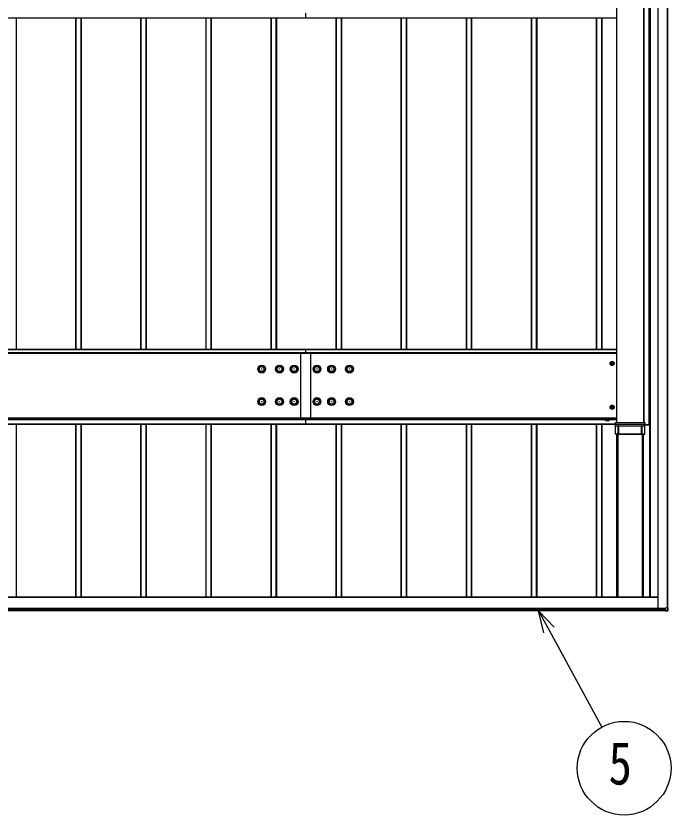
# Model space of a CAD drawing. Units: millimetres, scale not verified. Extents: x -16820 to 16820, y -11880 to 11880.
# Drawn here: x -7112 to -5099, y -4435 to -1978 of the extents above; entities that cross this region are included whole.
import ezdxf
from ezdxf.enums import TextEntityAlignment as Align

# ---------------------------------------------------------------- set-up
doc = ezdxf.new("R2010")
doc.units = ezdxf.units.MM
doc.header["$LTSCALE"] = 60
doc.layers.add('0-4_YKK_A1', color=4, linetype='Continuous')
doc.layers.add('0-5_YKK_D', color=6, linetype='Continuous')
doc.styles.add('ＭＳ ゴシック', font='')
doc.styles.get('ＭＳ ゴシック').set_extended_font_data('MS Gothic')

msp = doc.modelspace()

# ---------------------------------------------------------------- linework, layer by layer
at = {"layer": '0-4_YKK_A1'}
for p, q in [((-5139.92, 1198.01), (-5139.92, -3799.65)), ((-5139.42, 1198.03), (-5139.42, -3799.63)), ((-5110.42, 1196.83), (-5110.42, -3798.39)), ((-5109.92, 1196.83), (-5109.92, -3798.39)), ((-5266.92, 1086.45), (-5266.92, -3228.03)), ((-5266.42, 1086.45), (-5266.42, -3228.03)), ((-5183.42, 1086.45), (-5183.42, -3228.03)), ((-5182.92, 1086.45), (-5182.92, -3228.03)), ((-5182.62, 1084.06), (-5182.62, -3228.03)), ((-5167.22, 1082.07), (-5167.22, -3235.51)), ((-5166.92, 1082.07), (-5166.92, -3235.52)), ((-5165.42, 1082.07), (-5165.42, -3765.21)), ((-5164.92, 1082.07), (-5164.92, -3765.21)), ((-5162.92, 1080.94), (-5162.92, -3765.21)), ((-12022.02, -1983.21), (-6222.02, -1983.21)), ((-12022.02, -1983.73), (-6222.02, -1983.73)), ((-12022.02, -1983.83), (-6222.02, -1983.83)), ((-12022.02, -1983.83), (-6222.02, -1983.83)), ((-7111.62, -1983.83), (-7111.62, -3003.11)), ((-6928.92, -1983.83), (-6928.92, -3003.11)), ((-6927.92, -1983.83), (-6927.92, -3003.11)), ((-6912.92, -1983.83), (-6912.92, -3003.11)), ((-6911.92, -1983.83), (-6911.92, -3003.11)), ((-6911.62, -1983.83), (-6911.62, -3003.11)), ((-6728.92, -1983.83), (-6728.92, -3003.11)), ((-6727.92, -1983.83), (-6727.92, -3003.11)), ((-6712.92, -1983.83), (-6712.92, -3003.11)), ((-6711.92, -1983.83), (-6711.92, -3003.11)), ((-6711.62, -1983.83), (-6711.62, -3003.11)), ((-6528.92, -1983.83), (-6528.92, -3003.11)), ((-6527.92, -1983.83), (-6527.92, -3003.11)), ((-6512.92, -1983.83), (-6512.92, -3003.11)), ((-6511.92, -1983.83), (-6511.92, -3003.11)), ((-6511.62, -1983.83), (-6511.62, -3003.11)), ((-6328.92, -1983.83), (-6328.92, -3003.11)), ((-6327.92, -1983.83), (-6327.92, -3003.11)), ((-6312.92, -1983.83), (-6312.92, -3003.11)), ((-6311.92, -1983.83), (-6311.92, -3003.11)), ((-6311.62, -1983.83), (-6311.62, -3003.11)), ((-6222.02, -1969.72), (-6222.02, -1983.21)), ((-6222.02, -1983.21), (-5266.92, -1983.21)), ((-6222.02, -1983.21), (-6222.02, -1983.73)), ((-6222.02, -1983.73), (-5266.92, -1983.73)), ((-6222.02, -1983.83), (-5266.92, -1983.83)), ((-6222.02, -1983.83), (-5266.92, -1983.83)), ((-6128.92, -1983.83), (-6128.92, -3003.11)), ((-6127.92, -1983.83), (-6127.92, -3003.11)), ((-6112.92, -1983.83), (-6112.92, -3003.11)), ((-6111.92, -1983.83), (-6111.92, -3003.11)), ((-6111.62, -1983.83), (-6111.62, -3003.11)), ((-5928.92, -1983.83), (-5928.92, -3003.11)), ((-5927.92, -1983.83), (-5927.92, -3003.11)), ((-5912.92, -1983.83), (-5912.92, -3003.11)), ((-5911.92, -1983.83), (-5911.92, -3003.11)), ((-5911.62, -1983.83), (-5911.62, -3003.11)), ((-5728.92, -1983.83), (-5728.92, -3003.11)), ((-5727.92, -1983.83), (-5727.92, -3003.11)), ((-5712.92, -1983.83), (-5712.92, -3003.11)), ((-5711.92, -1983.83), (-5711.92, -3003.11)), ((-5711.62, -1983.83), (-5711.62, -3003.11)), ((-5528.92, -1983.83), (-5528.92, -3003.11)), ((-5527.92, -1983.83), (-5527.92, -3003.11)), ((-5512.92, -1983.83), (-5512.92, -3003.11)), ((-5511.92, -1983.83), (-5511.92, -3003.11)), ((-5511.62, -1983.83), (-5511.62, -3003.11)), ((-5328.92, -1983.83), (-5328.92, -3003.11)), ((-5327.92, -1983.83), (-5327.92, -3003.11)), ((-5312.92, -1983.83), (-5312.92, -3003.11)), ((-5311.92, -1983.83), (-5311.92, -3003.11)), ((-5311.62, -1983.83), (-5311.62, -3003.11)), ((-6222.02, -3003.11), (-12022.02, -3003.11)), ((-12022.02, -3003.59), (-6222.02, -3003.59)), ((-6222.02, -3013.87), (-12022.02, -3013.87)), ((-12022.02, -3014.35), (-6222.02, -3014.35)), ((-6237.02, -3014.35), (-6237.02, -3217.92)), ((-5266.92, -3003.11), (-6222.02, -3003.11)), ((-6222.02, -3003.11), (-6222.02, -3003.59)), ((-6222.02, -3003.59), (-6222.02, -3013.87)), ((-6222.02, -3003.59), (-5266.92, -3003.59)), ((-5266.92, -3013.87), (-6222.02, -3013.87)), ((-6222.02, -3013.87), (-6222.02, -3014.35)), ((-6222.02, -3014.35), (-5266.92, -3014.35)), ((-6207.02, -3014.35), (-6207.02, -3217.92)), ((-5280.68, -3044.05), (-5280.68, -3043.33)), ((-5279.16, -3048.61), (-5279.16, -3049.33)), ((-5280.68, -3178.97), (-5280.68, -3178.25)), ((-5279.16, -3183.53), (-5279.16, -3184.25)), ((-12022.02, -3213.23), (-6222.02, -3213.23)), ((-12022.02, -3213.75), (-6222.02, -3213.75)), ((-12022.02, -3217.92), (-6222.02, -3217.92)), ((-6222.02, -3213.23), (-5266.92, -3213.23)), ((-6222.02, -3213.75), (-5266.92, -3213.75)), ((-6222.02, -3217.92), (-6222.02, -3218.96)), ((-6222.02, -3217.92), (-5300.62, -3217.92)), ((-5300.69, -3217.98), (-5289.15, -3217.98)), ((-5300.69, -3221.53), (-5300.69, -3217.98)), ((-5300.62, -3217.98), (-5300.62, -3216.78)), ((-5297.81, -3221.53), (-5297.81, -3217.98)), ((-5292.03, -3221.53), (-5292.03, -3217.98)), ((-5289.22, -3217.98), (-5289.22, -3216.78)), ((-5289.22, -3217.92), (-5266.92, -3217.92)), ((-5289.15, -3221.53), (-5289.15, -3217.98)), ((-12022.02, -3218.96), (-6222.02, -3218.96)), ((-12022.02, -3232.45), (-6222.02, -3232.45)), ((-12022.02, -3232.97), (-6222.02, -3232.97)), ((-12022.02, -3233.07), (-6222.02, -3233.07)), ((-12022.02, -3233.07), (-6222.02, -3233.07)), ((-7111.62, -3233.07), (-7111.62, -3765.21)), ((-6928.92, -3233.07), (-6928.92, -3765.21)), ((-6927.92, -3233.07), (-6927.92, -3765.21)), ((-6912.92, -3233.07), (-6912.92, -3765.21)), ((-6911.92, -3233.07), (-6911.92, -3765.21)), ((-6911.62, -3233.07), (-6911.62, -3765.21)), ((-6728.92, -3233.07), (-6728.92, -3765.21)), ((-6727.92, -3233.07), (-6727.92, -3765.21)), ((-6712.92, -3233.07), (-6712.92, -3765.21)), ((-6711.92, -3233.07), (-6711.92, -3765.21)), ((-6711.62, -3233.07), (-6711.62, -3765.21)), ((-6528.92, -3233.07), (-6528.92, -3765.21)), ((-6527.92, -3233.07), (-6527.92, -3765.21)), ((-6512.92, -3233.07), (-6512.92, -3765.21)), ((-6511.92, -3233.07), (-6511.92, -3765.21)), ((-6511.62, -3233.07), (-6511.62, -3765.21)), ((-6328.92, -3233.07), (-6328.92, -3765.21)), ((-6327.92, -3233.07), (-6327.92, -3765.21)), ((-6312.92, -3233.07), (-6312.92, -3765.21)), ((-6311.92, -3233.07), (-6311.92, -3765.21)), ((-6311.62, -3233.07), (-6311.62, -3765.21)), ((-6222.02, -3218.96), (-6222.02, -3232.45)), ((-6222.02, -3218.96), (-5300.69, -3218.96)), ((-6222.02, -3232.45), (-6222.02, -3232.97)), ((-6222.02, -3232.45), (-5269.92, -3232.45)), ((-6222.02, -3232.97), (-5269.89, -3232.97)), ((-6222.02, -3233.07), (-5269.88, -3233.07)), ((-6222.02, -3233.07), (-5269.88, -3233.07)), ((-6128.92, -3233.07), (-6128.92, -3765.21)), ((-6127.92, -3233.07), (-6127.92, -3765.21)), ((-6112.92, -3233.07), (-6112.92, -3765.21)), ((-6111.92, -3233.07), (-6111.92, -3765.21)), ((-6111.62, -3233.07), (-6111.62, -3765.21)), ((-5928.92, -3233.07), (-5928.92, -3765.21)), ((-5927.92, -3233.07), (-5927.92, -3765.21)), ((-5912.92, -3233.07), (-5912.92, -3765.21)), ((-5911.92, -3233.07), (-5911.92, -3765.21)), ((-5911.62, -3233.07), (-5911.62, -3765.21)), ((-5728.92, -3233.07), (-5728.92, -3765.21)), ((-5727.92, -3233.07), (-5727.92, -3765.21)), ((-5712.92, -3233.07), (-5712.92, -3765.21)), ((-5711.92, -3233.07), (-5711.92, -3765.21)), ((-5711.62, -3233.07), (-5711.62, -3765.21)), ((-5528.92, -3233.07), (-5528.92, -3765.21)), ((-5527.92, -3233.07), (-5527.92, -3765.21)), ((-5512.92, -3233.07), (-5512.92, -3765.21)), ((-5511.92, -3233.07), (-5511.92, -3765.21)), ((-5511.62, -3233.07), (-5511.62, -3765.21)), ((-5328.92, -3233.07), (-5328.92, -3765.21)), ((-5327.92, -3233.07), (-5327.92, -3765.21)), ((-5312.92, -3233.07), (-5312.92, -3765.21)), ((-5311.92, -3233.07), (-5311.92, -3765.21)), ((-5311.62, -3233.07), (-5311.62, -3765.21)), ((-5299.92, -3221.98), (-5300.69, -3221.53)), ((-5299.92, -3221.98), (-5289.92, -3221.98)), ((-5289.92, -3221.98), (-5289.15, -3221.53)), ((-5289.15, -3218.96), (-5266.92, -3218.96)), ((-5269.58, -3233.59), (-5269.92, -3228.05)), ((-5269.92, -3232.43), (-5269.92, -3228.05)), ((-5269.92, -3237.39), (-5269.92, -3236.48)), ((-5269.88, -3238.04), (-5269.92, -3237.39)), ((-5269.71, -3235.94), (-5269.89, -3232.94)), ((-5269.68, -3236.47), (-5269.68, -3236.46)), ((-5269.68, -3236.47), (-5269.58, -3238.02)), ((-5269.58, -3237.99), (-5269.58, -3233.59)), ((-5269.42, -3228.03), (-5180.42, -3228.03)), ((-5269.42, -3228.03), (-5269.08, -3233.57)), ((-5269.08, -3233.57), (-5180.76, -3233.57)), ((-5269.08, -3233.57), (-5269.08, -3234.05)), ((-5269.08, -3234.05), (-5269.08, -3238.46)), ((-5269.08, -3238.46), (-5261.51, -3238.46)), ((-5261.51, -3238.97), (-5269.02, -3238.97)), ((-5261.51, -3238.97), (-5261.51, -3238.46)), ((-5261.51, -3263.46), (-5261.51, -3238.97)), ((-5261.04, -3238.99), (-5261.04, -3263.47)), ((-5260.66, -3239.02), (-5261.04, -3238.99)), ((-5260.66, -3263.51), (-5260.66, -3239.02)), ((-5260.57, -3238.48), (-5260.19, -3238.52)), ((-5260.19, -3238.52), (-5189.66, -3238.52)), ((-5260.19, -3239.03), (-5260.19, -3263.52)), ((-5189.66, -3238.52), (-5189.27, -3238.48)), ((-5189.66, -3239.03), (-5189.66, -3238.52)), ((-5189.66, -3263.52), (-5189.66, -3239.03)), ((-5188.8, -3238.99), (-5189.19, -3239.02)), ((-5189.19, -3239.02), (-5189.19, -3263.51)), ((-5188.8, -3263.47), (-5188.8, -3238.99)), ((-5188.34, -3238.46), (-5180.76, -3238.46)), ((-5188.34, -3238.97), (-5188.34, -3238.46)), ((-5188.34, -3238.97), (-5188.34, -3263.46)), ((-5180.82, -3238.97), (-5188.34, -3238.97)), ((-5180.76, -3233.57), (-5180.42, -3228.03)), ((-5180.76, -3238.46), (-5180.76, -3234.05)), ((-5179.92, -3228.05), (-5180.26, -3233.59)), ((-5180.26, -3233.59), (-5180.26, -3237.99)), ((-5180.26, -3238.02), (-5180.17, -3236.47)), ((-5180.17, -3236.46), (-5180.17, -3236.47)), ((-5180.13, -3235.94), (-5179.95, -3232.94)), ((-5167.22, -3235.51), (-5180.11, -3235.51)), ((-5180.11, -3235.58), (-5167.22, -3235.58)), ((-5179.92, -3237.39), (-5179.96, -3238.04)), ((-5179.92, -3228.05), (-5179.92, -3232.43)), ((-5179.92, -3236.48), (-5179.92, -3237.39)), ((-5166.92, -3235.57), (-5166.92, -3235.52)), ((-5269.92, -3263.46), (-5269.92, -3263.53)), ((-5269.92, -3263.53), (-5267.42, -3263.53)), ((-5267.42, -3263.49), (-5263.27, -3263.49)), ((-5267.42, -3263.53), (-5267.42, -3263.49)), ((-5266.92, -3263.49), (-5266.92, -3765.21)), ((-5264.92, -3263.49), (-5264.92, -3762.19)), ((-5263.12, -3263.49), (-5263.12, -3762.19)), ((-5262.82, -3263.5), (-5262.82, -3762.26)), ((-5262.8, -3263.51), (-5262.49, -3263.54)), ((-5262.02, -3263.55), (-5187.82, -3263.55)), ((-5260.66, -3263.51), (-5261.04, -3263.47)), ((-5189.66, -3263.52), (-5260.19, -3263.52)), ((-5188.8, -3263.47), (-5189.19, -3263.51)), ((-5179.92, -3263.46), (-5188.34, -3263.46)), ((-5187.35, -3263.54), (-5187.04, -3263.51)), ((-5187.02, -3263.5), (-5187.02, -3762.26)), ((-5186.72, -3762.19), (-5186.72, -3263.49)), ((-5186.57, -3263.49), (-5182.42, -3263.49)), ((-5184.92, -3762.19), (-5184.92, -3263.49)), ((-5184.62, -3263.49), (-5184.62, -3762.26)), ((-5182.42, -3263.49), (-5182.42, -3263.53)), ((-5182.42, -3263.53), (-5179.92, -3263.53)), ((-5179.92, -3263.53), (-5179.92, -3263.46)), ((-5139.92, -3765.21), (-9086.22, -3765.21)), ((-5139.92, -3765.7), (-9086.22, -3765.7)), ((-5184.62, -3762.26), (-5187.02, -3762.26)), ((-5186.72, -3762.19), (-5184.92, -3762.19)), ((-5186.72, -3762.25), (-5186.72, -3762.19)), ((-5184.92, -3762.25), (-5184.92, -3762.19)), ((-5115.42, -3799.87), (-9108.92, -3799.87)), ((-5116.42, -3800.14), (-9108.92, -3800.14)), ((-5116.42, -3800.43), (-9108.92, -3800.43)), ((-5116.42, -3804.63), (-9108.92, -3804.63)), ((-5116.42, -3805.15), (-9108.92, -3805.15)), ((-9108.92, -3806.51), (-5116.42, -3806.51)), ((-5116.42, -3806.51), (-9108.92, -3806.51)), ((-5139.92, -3799.65), (-5139.92, -3799.67)), ((-5139.92, -3799.67), (-5115.22, -3799.67)), ((-5114.92, -3799.63), (-5139.42, -3799.63)), ((-5115.22, -3799.89), (-5116.42, -3799.89)), ((-5115.2, -3800.18), (-5116.42, -3800.18)), ((-5116.42, -3806.07), (-5108.89, -3805.63)), ((-5116.42, -3806.59), (-5116.42, -3806.07)), ((-5108.89, -3806.14), (-5116.42, -3806.59)), ((-5116.42, -3808.05), (-5116.42, -3806.59)), ((-5116.42, -3808.05), (-5108.89, -3807.58)), ((-5114.92, -3799.59), (-5114.92, -3798.39)), ((-5114.92, -3799.68), (-5114.92, -3799.82)), ((-5108.89, -3798.39), (-5114.6, -3798.38)), ((-5114.6, -3798.38), (-5114.6, -3799.58)), ((-5108.89, -3805.63), (-5108.89, -3798.39)), ((-5108.89, -3807.58), (-5108.89, -3807.58)), ((-5108.42, -3798.41), (-5108.42, -3805.65)), ((-5108.42, -3805.65), (-5108.42, -3807.08))]:
    msp.add_line(p, q, dxfattribs=at)
for points in [[(-6222.02, -1983.73), (-6222.02, -1983.83), (-6222.02, -1983.83)], [(-5282.2, -3047.09), (-5282.92, -3047.09), (-5282.92, -3045.57), (-5282.2, -3045.57)], [(-5280.68, -3043.33), (-5279.16, -3043.33), (-5279.16, -3044.05)], [(-5277.64, -3045.57), (-5276.92, -3045.57), (-5276.92, -3047.09), (-5277.64, -3047.09)], [(-5279.16, -3049.33), (-5280.68, -3049.33), (-5280.68, -3048.61)], [(-5282.2, -3182.01), (-5282.92, -3182.01), (-5282.92, -3180.49), (-5282.2, -3180.49)], [(-5280.68, -3178.25), (-5279.16, -3178.25), (-5279.16, -3178.97)], [(-5279.16, -3184.25), (-5280.68, -3184.25), (-5280.68, -3183.53)], [(-5277.64, -3180.49), (-5276.92, -3180.49), (-5276.92, -3182.01), (-5277.64, -3182.01)], [(-5297.97, -3221.98), (-5296.82, -3219.62), (-5294.92, -3218.61)], [(-5291.87, -3221.98), (-5293.02, -3219.62), (-5294.92, -3218.61)], [(-6222.02, -3232.97), (-6222.02, -3233.07), (-6222.02, -3233.07)], [(-5261.51, -3263.46), (-5269.92, -3263.46), (-5269.92, -3237.39)], [(-5180.76, -3233.57), (-5180.76, -3234.05), (-5269.08, -3234.05)], [(-5189.66, -3239.03), (-5260.19, -3239.03), (-5260.19, -3238.52)], [(-5180.82, -3238.97), (-5180.82, -3238.97), (-5180.77, -3238.88), (-5180.73, -3238.83), (-5180.59, -3238.62), (-5180.4, -3238.37), (-5180.3, -3238.2), (-5180.26, -3238.02)], [(-5179.92, -3263.46), (-5179.92, -3243.58), (-5179.92, -3237.39)], [(-5116.42, -3806.07), (-5116.42, -3800.18), (-5116.42, -3799.89)], [(-5116.42, -3808.05), (-5108.89, -3807.58), (-5108.89, -3806.14)], [(-5115.42, -3799.89), (-5115.42, -3799.87), (-5115.42, -3799.67)]]:
    msp.add_lwpolyline(points, dxfattribs=at)
for points in [[(-5274.15, -3046.33), (-5277.03, -3051.33), (-5282.81, -3051.33), (-5285.69, -3046.33), (-5282.81, -3041.33), (-5277.03, -3041.33)], [(-5274.15, -3181.25), (-5277.03, -3186.25), (-5282.81, -3186.25), (-5285.69, -3181.25), (-5282.81, -3176.25), (-5277.03, -3176.25)], [(-5288.67, -3215.18), (-5301.17, -3215.18), (-5301.17, -3216.78), (-5288.67, -3216.78)]]:
    msp.add_lwpolyline(points, close=True, dxfattribs=at)
for centre, radius in [((-5279.92, -3046.33), 6.25), ((-5279.92, -3046.33), 5), ((-6357.02, -3063.82), 12), ((-6357.02, -3063.82), 10.88), ((-6357.02, -3063.82), 7.48), ((-6357.02, -3063.82), 0.5), ((-6302.02, -3063.82), 12), ((-6302.02, -3063.82), 10.88), ((-6302.02, -3063.82), 7.48), ((-6302.02, -3063.82), 0.5), ((-6257.02, -3063.82), 12), ((-6257.02, -3063.82), 10.88), ((-6257.02, -3063.82), 7.48), ((-6257.02, -3063.82), 0.5), ((-6187.02, -3063.82), 12), ((-6187.02, -3063.82), 10.88), ((-6187.02, -3063.82), 7.48), ((-6187.02, -3063.82), 0.5), ((-6142.02, -3063.82), 12), ((-6142.02, -3063.82), 10.88), ((-6142.02, -3063.82), 7.48), ((-6142.02, -3063.82), 0.5), ((-6087.02, -3063.82), 12), ((-6087.02, -3063.82), 10.88), ((-6087.02, -3063.82), 7.48), ((-6087.02, -3063.82), 0.5), ((-6357.02, -3163.76), 12), ((-6357.02, -3163.76), 10.88), ((-6357.02, -3163.76), 7.48), ((-6357.02, -3163.76), 0.5), ((-6302.02, -3163.76), 12), ((-6302.02, -3163.76), 10.88), ((-6302.02, -3163.76), 7.48), ((-6302.02, -3163.76), 0.5), ((-6257.02, -3163.76), 12), ((-6257.02, -3163.76), 10.88), ((-6257.02, -3163.76), 7.48), ((-6257.02, -3163.76), 0.5), ((-6187.02, -3163.76), 12), ((-6187.02, -3163.76), 10.88), ((-6187.02, -3163.76), 7.48), ((-6187.02, -3163.76), 0.5), ((-6142.02, -3163.76), 12), ((-6142.02, -3163.76), 10.88), ((-6142.02, -3163.76), 7.48), ((-6142.02, -3163.76), 0.5), ((-6087.02, -3163.76), 12), ((-6087.02, -3163.76), 10.88), ((-6087.02, -3163.76), 7.48), ((-6087.02, -3163.76), 0.5), ((-5279.92, -3181.25), 6.25), ((-5279.92, -3181.25), 5)]:
    msp.add_circle(centre, radius, dxfattribs=at)
for centre, radius, start, end in [((-5279.92, -3046.33), 5.58, 123.74848, 176.25152), ((-5279.92, -3046.33), 5.58, 183.74848, 236.25152), ((-5279.92, -3046.33), 5.58, 63.74848, 116.25152), ((-5282.2, -3044.05), 1.52, 270, 0), ((-5277.64, -3044.05), 1.52, 180, 270), ((-5279.92, -3046.33), 5.58, 3.74848, 56.25152), ((-5279.92, -3046.33), 5.58, 303.74848, 356.25152), ((-5279.92, -3046.33), 5.58, 243.74848, 296.25152), ((-5282.2, -3048.61), 1.52, 0, 90), ((-5277.64, -3048.61), 1.52, 90, 180), ((-5279.92, -3181.25), 5.58, 123.74848, 176.25152), ((-5279.92, -3181.25), 5.58, 183.74848, 236.25152), ((-5279.92, -3181.25), 5.58, 63.74848, 116.25152), ((-5279.92, -3181.25), 5.58, 243.74848, 296.25152), ((-5282.2, -3178.97), 1.52, 270, 0), ((-5282.2, -3183.53), 1.52, 0, 90), ((-5277.64, -3178.97), 1.52, 180, 270), ((-5277.64, -3183.53), 1.52, 90, 180), ((-5279.92, -3181.25), 5.58, 3.74848, 56.25152), ((-5279.92, -3181.25), 5.58, 303.74848, 356.25152), ((-5299.25, -3219.42), 2.56, 235.61708, 304.38292), ((-5294.92, -3212.42), 9.55, 252.41276, 287.58724), ((-5290.59, -3219.42), 2.56, 235.61708, 304.38292), ((-5269.94, -3235.87), 2.18, 271.53076, 279.44665), ((-5268.64, -3237.76), 1.28, 192.99334, 252.39971), ((-5269.5, -3228.78), 4.81, 269.02269, 274.97488), ((-5269.08, -3233.55), 0.5, 183.51882, 270.01603), ((-5269.08, -3237.96), 0.5, 183.51882, 270.01603), ((-5314.32, -3264.73), 52.11, 29.62301, 30.84372), ((-5261.37, -3251.98), 13.52, 86.60841, 90.59189), ((-5261.44, -3245.74), 6.76, 86.60841, 90.59189), ((-5260.54, -3238.97), 0.493, 92.64264, 181.56286), ((-5260.26, -3232.27), 6.76, 266.60841, 270.59189), ((-5260.16, -3239.01), 0.493, 92.64264, 181.56286), ((-5189.68, -3239.01), 0.493, 358.43714, 87.35736), ((-5189.59, -3232.27), 6.76, 269.40811, 273.39159), ((-5189.3, -3238.97), 0.493, 358.43714, 87.35736), ((-5188.47, -3251.98), 13.52, 89.40811, 93.39159), ((-5188.4, -3245.74), 6.76, 89.40811, 93.39159), ((-5181.21, -3237.76), 1.28, 287.60029, 347.00666), ((-5180.34, -3228.78), 4.81, 265.02512, 270.97731), ((-5180.76, -3233.55), 0.5, 269.98397, 356.48118), ((-5180.76, -3237.96), 0.5, 269.98397, 356.48118), ((-5179.9, -3235.87), 2.18, 260.55335, 268.46924), ((-5167.15, -3237.67), 2.16, 84.01335, 91.98909), ((-5167.15, -3233.42), 2.16, 268.01091, 275.98665), ((-5263.12, -3268.37), 4.87, 86.20615, 89.96889), ((-5262.09, -3256.79), 6.76, 266.60841, 270.59189), ((-5261.44, -3270.22), 6.76, 86.60841, 90.59189), ((-5260.26, -3256.76), 6.76, 266.60841, 270.59189), ((-5189.59, -3256.76), 6.76, 269.40811, 273.39159), ((-5188.4, -3270.22), 6.76, 89.40811, 93.39159), ((-5187.75, -3256.79), 6.76, 269.40811, 273.39159), ((-5186.69, -3269.13), 5.63, 90.28474, 93.54023), ((-5186.95, -3760.1), 2.16, 268.01091, 275.98665), ((-5184.7, -3760.1), 2.16, 264.01335, 271.98909), ((-5139.55, -3803.22), 3.6, 88.01091, 95.98665), ((-5115.16, -3802.93), 3.27, 85.99972, 91.0386), ((-5116.36, -3800.1), 1.16, 356.3089, 10.67715), ((-5114.69, -3800.71), 2.33, 87.96945, 95.79126), ((-5114.69, -3801.91), 2.33, 87.96945, 95.79126), ((-5108.78, -3801.7), 3.31, 83.7994, 91.95129), ((-5108.78, -3808.93), 3.31, 83.7994, 91.95129), ((-5111.13, -3805.89), 2.26, 353.44064, 6.55936), ((-5108.92, -3805.65), 0.5, 273.48119, 359.98396), ((-5108.92, -3807.08), 0.5, 273.6197, 0), ((-5108.92, -3807.08), 0.5, 273.48119, 359.98396)]:
    msp.add_arc(centre, radius, start, end, dxfattribs=at)
for centre, major_axis, ratio, start_param, end_param in [((-5269.42, -3228.05), (0.501, 0), 0.034899, 1.5745278, 3.1415972), ((-5269.89, -3232.93), (-0.031, 0.5), 0.002127, 0.0347766, 1.6055729), ((-5269.98, -3236.47), (0.301, 0), 0.034834, 4.8994983, 6.2831853), ((-5269.71, -3235.96), (-0.031, 0.5), 0.002127, 3.1763693, 4.7471656), ((-5269.52, -3238.99), (-0.06, 1), 0.002127, 0.0347766, 0.2361345), ((-5269.02, -3238.96), (-0.061, 0.5), 0.004206, 0.0343924, 1.6051887), ((-5180.82, -3238.96), (0.061, 0.5), 0.004206, 4.6779966, 6.2487929), ((-5180.42, -3228.05), (0.501, 0), 0.034899, 6.2831808, 7.8502502), ((-5180.32, -3238.99), (0.06, 1), 0.002127, 6.0470508, 6.2484087), ((-5180.13, -3235.96), (0.031, 0.5), 0.002127, 1.5360197, 3.1068161), ((-5179.86, -3236.47), (0.301, 0), 0.034834, 3.1415927, 4.5252796), ((-5179.95, -3232.93), (0.031, 0.5), 0.002127, 4.6776124, 6.2484087), ((-5115.22, -3799.59), (0.227, -0.197), 0.995696, 5.425851, 6.9966473), ((-5115.2, -3799.58), (0.479, -0.362), 0.997782, 5.3582545, 6.9290508)]:
    msp.add_ellipse(centre, major_axis=major_axis, ratio=ratio, start_param=start_param, end_param=end_param, dxfattribs=at)
at = {"layer": '0-5_YKK_D'}
for points in [[(-5489.75, -3875.26), (-5506.21, -3806.82), (-5457.73, -3857.86)], [(-5506.21, -3806.82), (-5473.74, -3866.56), (-5311.77, -4164.58)]]:
    msp.add_lwpolyline(points, dxfattribs=at)
msp.add_circle((-5243.01, -4291.1), 144, dxfattribs=at)

# ---------------------------------------------------------------- texts
at = {"layer": '0-5_YKK_D', "style": 'ＭＳ ゴシック', "width": 0.8}
msp.add_text('5', height=132, dxfattribs=at).set_placement((-5291.01, -4381.1), align=Align.BOTTOM_LEFT)

doc.saveas('drawing.dxf')
